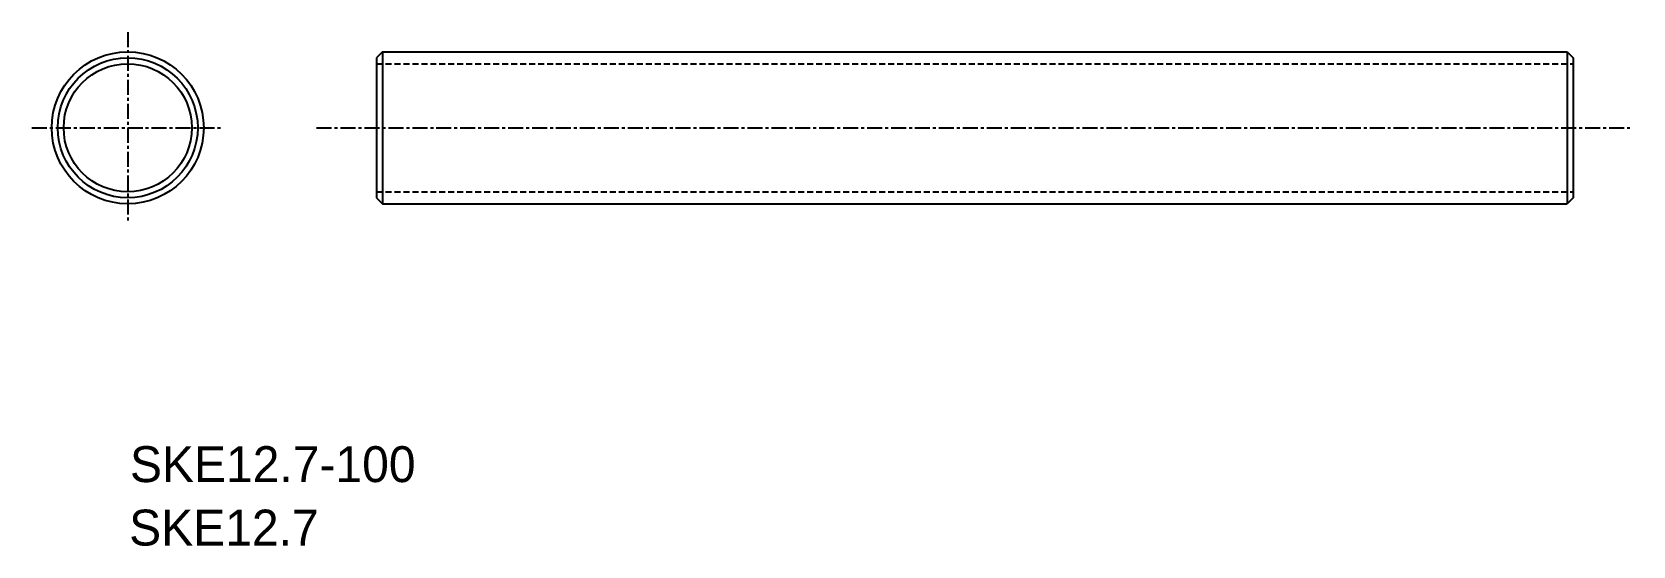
# Model space of a CAD drawing. Extents: x -112 to 21, y 237 to 279.
import ezdxf

# ---------------------------------------------------------------- set-up
doc = ezdxf.new("R2010")
doc.units = 0
doc.linetypes.add('CENTER', pattern=[2, 1.25, -0.25, 0.25, -0.25])
doc.linetypes.add('DASHED', pattern=[0.75, 0.5, -0.25])
doc.layers.get('0').update_dxf_attribs({"linetype": 'CONTINUOUS'})
doc.layers.add('CENTER', color=1, linetype='CENTER')

msp = doc.modelspace()

# ---------------------------------------------------------------- linework, layer by layer
at = {"color": 7, "linetype": 'CONTINUOUS'}
for p, q in [((-83, 277.81), (-83.5, 277.31)), ((-83.5, 277.31), (-83.5, 265.61)), ((-83, 277.81), (16, 277.81)), ((-83, 277.81), (-83, 265.11)), ((16, 277.81), (16, 265.11)), ((16, 277.81), (16, 265.11)), ((16, 277.81), (16.5, 277.31)), ((16.5, 277.31), (16.5, 265.61)), ((-83.5, 265.61), (-83, 265.11)), ((-83, 265.11), (16, 265.11)), ((16.5, 265.61), (16, 265.11))]:
    msp.add_line(p, q, dxfattribs=at)
at = {"color": 3, "linetype": 'DASHED'}
for p, q in [((-83.5, 276.81), (16.5, 276.81)), ((-83.5, 266.11), (16.5, 266.11))]:
    msp.add_line(p, q, dxfattribs=at)
at = {"color": 7, "linetype": 'CONTINUOUS'}
for radius in [6.35, 5.85, 5.35]:
    msp.add_circle((-104.29, 271.46), radius, dxfattribs=at)
at = {"layer": 'CENTER', "color": 1, "linetype": 'CENTER'}
for p, q in [((-104.29, 279.46), (-104.29, 263.46)), ((-112.29, 271.46), (-96.29, 271.46)), ((-88.5, 271.46), (21.5, 271.46))]:
    msp.add_line(p, q, dxfattribs=at)

# ---------------------------------------------------------------- texts
at = {"color": 7, "linetype": 'CONTINUOUS'}
for s, p in [('SKE12.7-100', (-104.1, 241.85)), ('SKE12.7', (-104.17, 236.55))]:
    msp.add_text(s, height=3, dxfattribs=at).set_placement(p)

doc.saveas('drawing.dxf')
